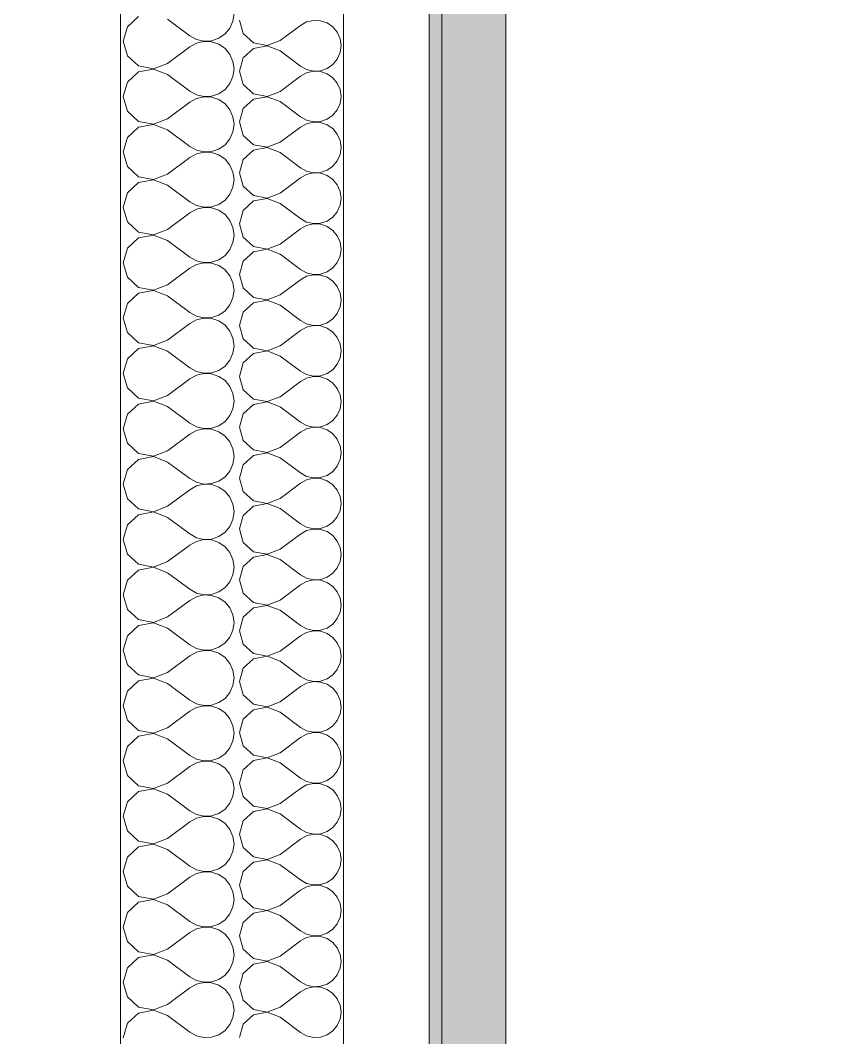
# Model space of a CAD drawing. Header units: millimetres. Extents: x -48147 to 1417267, y -496296 to 18123.
# Drawn here: x 1364998.7 to 1365203.7, y -476403.2 to -476143.6 of the extents above; entities that cross this region are included whole.
import ezdxf

# ---------------------------------------------------------------- set-up
doc = ezdxf.new("R2010")
doc.units = ezdxf.units.MM
doc.header["$MEASUREMENT"] = 0
doc.linetypes.add('Wipeout_Contour', pattern=[1000, 0, -1000])
doc.layers.add('New_A-25-M_Wall_Int', color=7, linetype='Continuous')
doc.layers.add('New_A-25-M_Wall_Int_Pen_No__1', color=7, linetype='Continuous', lineweight=13)
doc.layers.add('New_A-25-M_Wall_Int_Pen_No__107', color=7, linetype='Continuous', lineweight=15, true_color=0xa6a6a6)

# ---------------------------------------------------------------- blocks, each defined once
blk = doc.blocks.new('*X68', base_point=(1376122.47, -491272.82))
at = {"layer": 'New_A-25-M_Wall_Int_Pen_No__107', "linetype": 'Continuous'}
for p, q in [((1365054.57, -476143.54), (1365055.54, -476146.95)), ((1365071.72, -476143.97), (1365070.15, -476144.84)), ((1365073.46, -476143.56), (1365071.72, -476143.97)), ((1365075.25, -476143.65), (1365073.46, -476143.56)), ((1365076.95, -476144.22), (1365075.25, -476143.65)), ((1365064.96, -476148.73), (1365070.15, -476144.84)), ((1365078.42, -476145.24), (1365076.95, -476144.22)), ((1365079.57, -476146.62), (1365078.42, -476145.24)), ((1365080.29, -476148.25), (1365079.57, -476146.62)), ((1365055.54, -476146.95), (1365058.16, -476149.34)), ((1365061.64, -476150), (1365064.96, -476148.73)), ((1365080.53, -476150.03), (1365080.29, -476148.25)), ((1365058.16, -476150.71), (1365055.54, -476153.11)), ((1365058.16, -476149.34), (1365061.64, -476150)), ((1365061.64, -476150.05), (1365058.16, -476150.71)), ((1365064.96, -476151.33), (1365061.64, -476150.05)), ((1365064.96, -476151.33), (1365070.15, -476155.22)), ((1365079.57, -476153.44), (1365080.29, -476151.8)), ((1365080.29, -476151.8), (1365080.53, -476150.03)), ((1365055.54, -476153.11), (1365054.57, -476156.52)), ((1365078.42, -476154.82), (1365079.57, -476153.44)), ((1365054.57, -476156.52), (1365055.54, -476159.93)), ((1365070.15, -476155.22), (1365071.72, -476156.09)), ((1365071.72, -476156.95), (1365070.15, -476157.82)), ((1365071.72, -476156.09), (1365073.46, -476156.49)), ((1365073.46, -476156.54), (1365071.72, -476156.95)), ((1365073.46, -476156.49), (1365075.25, -476156.41)), ((1365075.25, -476156.63), (1365073.46, -476156.54)), ((1365075.25, -476156.41), (1365076.95, -476155.83)), ((1365076.95, -476157.2), (1365075.25, -476156.63)), ((1365076.95, -476155.83), (1365078.42, -476154.82)), ((1365064.96, -476161.71), (1365070.15, -476157.82)), ((1365078.42, -476158.22), (1365076.95, -476157.2)), ((1365079.57, -476159.6), (1365078.42, -476158.22)), ((1365080.29, -476161.24), (1365079.57, -476159.6)), ((1365055.54, -476159.93), (1365058.16, -476162.32)), ((1365061.64, -476162.98), (1365064.96, -476161.71)), ((1365080.53, -476163.01), (1365080.29, -476161.24)), ((1365058.16, -476163.69), (1365055.54, -476166.09)), ((1365058.16, -476162.32), (1365061.64, -476162.98)), ((1365061.64, -476163.04), (1365058.16, -476163.69)), ((1365064.96, -476164.31), (1365061.64, -476163.04)), ((1365064.96, -476164.31), (1365070.15, -476168.2)), ((1365079.57, -476166.42), (1365080.29, -476164.78)), ((1365080.29, -476164.78), (1365080.53, -476163.01)), ((1365055.54, -476166.09), (1365054.57, -476169.5)), ((1365078.42, -476167.8), (1365079.57, -476166.42)), ((1365054.57, -476169.5), (1365055.54, -476172.91)), ((1365070.15, -476168.2), (1365071.72, -476169.07)), ((1365071.72, -476169.93), (1365070.15, -476170.8)), ((1365071.72, -476169.07), (1365073.46, -476169.47)), ((1365073.46, -476169.53), (1365071.72, -476169.93)), ((1365073.46, -476169.47), (1365075.25, -476169.39)), ((1365075.25, -476169.61), (1365073.46, -476169.53)), ((1365075.25, -476169.39), (1365076.95, -476168.81)), ((1365076.95, -476170.19), (1365075.25, -476169.61)), ((1365076.95, -476168.81), (1365078.42, -476167.8)), ((1365064.96, -476174.69), (1365070.15, -476170.8)), ((1365078.42, -476171.2), (1365076.95, -476170.19)), ((1365079.57, -476172.58), (1365078.42, -476171.2)), ((1365080.29, -476174.22), (1365079.57, -476172.58)), ((1365055.54, -476172.91), (1365058.16, -476175.31)), ((1365061.64, -476175.96), (1365064.96, -476174.69)), ((1365080.53, -476175.99), (1365080.29, -476174.22)), ((1365058.16, -476176.68), (1365055.54, -476179.07)), ((1365058.16, -476175.31), (1365061.64, -476175.96)), ((1365061.64, -476176.02), (1365058.16, -476176.68)), ((1365064.96, -476177.29), (1365061.64, -476176.02)), ((1365064.96, -476177.29), (1365070.15, -476181.18)), ((1365079.57, -476179.4), (1365080.29, -476177.76)), ((1365080.29, -476177.76), (1365080.53, -476175.99)), ((1365055.54, -476179.07), (1365054.57, -476182.48)), ((1365078.42, -476180.78), (1365079.57, -476179.4)), ((1365054.57, -476182.48), (1365055.54, -476185.89)), ((1365070.15, -476181.18), (1365071.72, -476182.05)), ((1365071.72, -476182.91), (1365070.15, -476183.78)), ((1365071.72, -476182.05), (1365073.46, -476182.46)), ((1365073.46, -476182.51), (1365071.72, -476182.91)), ((1365073.46, -476182.46), (1365075.25, -476182.37)), ((1365075.25, -476182.59), (1365073.46, -476182.51)), ((1365075.25, -476182.37), (1365076.95, -476181.8)), ((1365076.95, -476183.17), (1365075.25, -476182.59)), ((1365076.95, -476181.8), (1365078.42, -476180.78)), ((1365064.96, -476187.67), (1365070.15, -476183.78)), ((1365078.42, -476184.18), (1365076.95, -476183.17)), ((1365079.57, -476185.56), (1365078.42, -476184.18)), ((1365080.29, -476187.2), (1365079.57, -476185.56)), ((1365055.54, -476185.89), (1365058.16, -476188.29)), ((1365061.64, -476188.95), (1365064.96, -476187.67)), ((1365080.53, -476188.97), (1365080.29, -476187.2)), ((1365058.16, -476189.66), (1365055.54, -476192.05)), ((1365058.16, -476188.29), (1365061.64, -476188.95)), ((1365061.64, -476189), (1365058.16, -476189.66)), ((1365064.96, -476190.27), (1365061.64, -476189)), ((1365064.96, -476190.27), (1365070.15, -476194.17)), ((1365079.57, -476192.39), (1365080.29, -476190.75)), ((1365080.29, -476190.75), (1365080.53, -476188.97)), ((1365055.54, -476192.05), (1365054.57, -476195.46)), ((1365078.42, -476193.76), (1365079.57, -476192.39)), ((1365054.57, -476195.46), (1365055.54, -476198.88)), ((1365070.15, -476194.17), (1365071.72, -476195.03)), ((1365071.72, -476195.89), (1365070.15, -476196.76)), ((1365071.72, -476195.03), (1365073.46, -476195.44)), ((1365073.46, -476195.49), (1365071.72, -476195.89)), ((1365073.46, -476195.44), (1365075.25, -476195.35)), ((1365075.25, -476195.58), (1365073.46, -476195.49)), ((1365075.25, -476195.35), (1365076.95, -476194.78)), ((1365076.95, -476196.15), (1365075.25, -476195.58)), ((1365076.95, -476194.78), (1365078.42, -476193.76)), ((1365064.96, -476200.66), (1365070.15, -476196.76)), ((1365078.42, -476197.16), (1365076.95, -476196.15)), ((1365079.57, -476198.54), (1365078.42, -476197.16)), ((1365080.29, -476200.18), (1365079.57, -476198.54)), ((1365055.54, -476198.88), (1365058.16, -476201.27)), ((1365061.64, -476201.93), (1365064.96, -476200.66)), ((1365080.53, -476201.95), (1365080.29, -476200.18)), ((1365058.16, -476202.64), (1365055.54, -476205.03)), ((1365058.16, -476201.27), (1365061.64, -476201.93)), ((1365061.64, -476201.98), (1365058.16, -476202.64)), ((1365064.96, -476203.25), (1365061.64, -476201.98)), ((1365064.96, -476203.25), (1365070.15, -476207.15)), ((1365079.57, -476205.37), (1365080.29, -476203.73)), ((1365080.29, -476203.73), (1365080.53, -476201.95)), ((1365055.54, -476205.03), (1365054.57, -476208.45)), ((1365078.42, -476206.75), (1365079.57, -476205.37)), ((1365054.57, -476208.45), (1365055.54, -476211.86)), ((1365070.15, -476207.15), (1365071.72, -476208.01)), ((1365071.72, -476208.88), (1365070.15, -476209.74)), ((1365071.72, -476208.01), (1365073.46, -476208.42)), ((1365073.46, -476208.47), (1365071.72, -476208.88)), ((1365073.46, -476208.42), (1365075.25, -476208.33)), ((1365075.25, -476208.56), (1365073.46, -476208.47)), ((1365075.25, -476208.33), (1365076.95, -476207.76)), ((1365076.95, -476209.13), (1365075.25, -476208.56)), ((1365076.95, -476207.76), (1365078.42, -476206.75)), ((1365064.96, -476213.64), (1365070.15, -476209.74)), ((1365078.42, -476210.14), (1365076.95, -476209.13)), ((1365079.57, -476211.52), (1365078.42, -476210.14)), ((1365080.29, -476213.16), (1365079.57, -476211.52)), ((1365055.54, -476211.86), (1365058.16, -476214.25)), ((1365061.64, -476214.91), (1365064.96, -476213.64)), ((1365080.53, -476214.94), (1365080.29, -476213.16)), ((1365058.16, -476215.62), (1365055.54, -476218.01)), ((1365058.16, -476214.25), (1365061.64, -476214.91)), ((1365061.64, -476214.96), (1365058.16, -476215.62)), ((1365064.96, -476216.23), (1365061.64, -476214.96)), ((1365064.96, -476216.23), (1365070.15, -476220.13)), ((1365079.57, -476218.35), (1365080.29, -476216.71)), ((1365080.29, -476216.71), (1365080.53, -476214.94)), ((1365055.54, -476218.01), (1365054.57, -476221.43)), ((1365078.42, -476219.73), (1365079.57, -476218.35)), ((1365054.57, -476221.43), (1365055.54, -476224.84)), ((1365070.15, -476220.13), (1365071.72, -476221)), ((1365071.72, -476221.86), (1365070.15, -476222.72)), ((1365071.72, -476221), (1365073.46, -476221.4)), ((1365073.46, -476221.45), (1365071.72, -476221.86)), ((1365073.46, -476221.4), (1365075.25, -476221.31)), ((1365075.25, -476221.54), (1365073.46, -476221.45)), ((1365075.25, -476221.31), (1365076.95, -476220.74)), ((1365076.95, -476222.11), (1365075.25, -476221.54)), ((1365076.95, -476220.74), (1365078.42, -476219.73)), ((1365064.96, -476226.62), (1365070.15, -476222.72)), ((1365078.42, -476223.13), (1365076.95, -476222.11)), ((1365079.57, -476224.51), (1365078.42, -476223.13)), ((1365080.29, -476226.14), (1365079.57, -476224.51)), ((1365055.54, -476224.84), (1365058.16, -476227.23)), ((1365061.64, -476227.89), (1365064.96, -476226.62)), ((1365080.53, -476227.92), (1365080.29, -476226.14)), ((1365058.16, -476228.6), (1365055.54, -476231)), ((1365058.16, -476227.23), (1365061.64, -476227.89)), ((1365061.64, -476227.94), (1365058.16, -476228.6)), ((1365064.96, -476229.22), (1365061.64, -476227.94)), ((1365064.96, -476229.22), (1365070.15, -476233.11)), ((1365079.57, -476231.33), (1365080.29, -476229.69)), ((1365080.29, -476229.69), (1365080.53, -476227.92)), ((1365055.54, -476231), (1365054.57, -476234.41)), ((1365078.42, -476232.71), (1365079.57, -476231.33)), ((1365054.57, -476234.41), (1365055.54, -476237.82)), ((1365070.15, -476233.11), (1365071.72, -476233.98)), ((1365071.72, -476234.84), (1365070.15, -476235.71)), ((1365071.72, -476233.98), (1365073.46, -476234.38)), ((1365073.46, -476234.43), (1365071.72, -476234.84)), ((1365073.46, -476234.38), (1365075.25, -476234.3)), ((1365075.25, -476234.52), (1365073.46, -476234.43)), ((1365075.25, -476234.3), (1365076.95, -476233.72)), ((1365076.95, -476235.09), (1365075.25, -476234.52)), ((1365076.95, -476233.72), (1365078.42, -476232.71)), ((1365064.96, -476239.6), (1365070.15, -476235.71)), ((1365078.42, -476236.11), (1365076.95, -476235.09)), ((1365079.57, -476237.49), (1365078.42, -476236.11)), ((1365080.29, -476239.13), (1365079.57, -476237.49)), ((1365055.54, -476237.82), (1365058.16, -476240.21)), ((1365061.64, -476240.87), (1365064.96, -476239.6)), ((1365080.53, -476240.9), (1365080.29, -476239.13)), ((1365058.16, -476241.58), (1365055.54, -476243.98)), ((1365058.16, -476240.21), (1365061.64, -476240.87)), ((1365061.64, -476240.93), (1365058.16, -476241.58)), ((1365064.96, -476242.2), (1365061.64, -476240.93)), ((1365064.96, -476242.2), (1365070.15, -476246.09)), ((1365079.57, -476244.31), (1365080.29, -476242.67)), ((1365080.29, -476242.67), (1365080.53, -476240.9)), ((1365055.54, -476243.98), (1365054.57, -476247.39)), ((1365078.42, -476245.69), (1365079.57, -476244.31)), ((1365054.57, -476247.39), (1365055.54, -476250.8)), ((1365070.15, -476246.09), (1365071.72, -476246.96)), ((1365071.72, -476247.82), (1365070.15, -476248.69)), ((1365071.72, -476246.96), (1365073.46, -476247.36)), ((1365073.46, -476247.42), (1365071.72, -476247.82)), ((1365073.46, -476247.36), (1365075.25, -476247.28)), ((1365075.25, -476247.5), (1365073.46, -476247.42)), ((1365075.25, -476247.28), (1365076.95, -476246.7)), ((1365076.95, -476248.08), (1365075.25, -476247.5)), ((1365076.95, -476246.7), (1365078.42, -476245.69)), ((1365064.96, -476252.58), (1365070.15, -476248.69)), ((1365078.42, -476249.09), (1365076.95, -476248.08)), ((1365079.57, -476250.47), (1365078.42, -476249.09)), ((1365080.29, -476252.11), (1365079.57, -476250.47)), ((1365055.54, -476250.8), (1365058.16, -476253.2)), ((1365061.64, -476253.85), (1365064.96, -476252.58)), ((1365080.53, -476253.88), (1365080.29, -476252.11)), ((1365058.16, -476254.57), (1365055.54, -476256.96)), ((1365058.16, -476253.2), (1365061.64, -476253.85)), ((1365061.64, -476253.91), (1365058.16, -476254.57)), ((1365064.96, -476255.18), (1365061.64, -476253.91)), ((1365064.96, -476255.18), (1365070.15, -476259.07)), ((1365079.57, -476257.29), (1365080.29, -476255.65)), ((1365080.29, -476255.65), (1365080.53, -476253.88)), ((1365055.54, -476256.96), (1365054.57, -476260.37)), ((1365078.42, -476258.67), (1365079.57, -476257.29)), ((1365054.57, -476260.37), (1365055.54, -476263.78)), ((1365070.15, -476259.07), (1365071.72, -476259.94)), ((1365071.72, -476260.8), (1365070.15, -476261.67)), ((1365071.72, -476259.94), (1365073.46, -476260.35)), ((1365073.46, -476260.4), (1365071.72, -476260.8)), ((1365073.46, -476260.35), (1365075.25, -476260.26)), ((1365075.25, -476260.48), (1365073.46, -476260.4)), ((1365075.25, -476260.26), (1365076.95, -476259.69)), ((1365076.95, -476261.06), (1365075.25, -476260.48)), ((1365076.95, -476259.69), (1365078.42, -476258.67)), ((1365064.96, -476265.56), (1365070.15, -476261.67)), ((1365078.42, -476262.07), (1365076.95, -476261.06)), ((1365079.57, -476263.45), (1365078.42, -476262.07)), ((1365080.29, -476265.09), (1365079.57, -476263.45)), ((1365055.54, -476263.78), (1365058.16, -476266.18)), ((1365061.64, -476266.84), (1365064.96, -476265.56)), ((1365080.53, -476266.86), (1365080.29, -476265.09)), ((1365058.16, -476267.55), (1365055.54, -476269.94)), ((1365058.16, -476266.18), (1365061.64, -476266.84)), ((1365061.64, -476266.89), (1365058.16, -476267.55)), ((1365064.96, -476268.16), (1365061.64, -476266.89)), ((1365064.96, -476268.16), (1365070.15, -476272.06)), ((1365079.57, -476270.27), (1365080.29, -476268.64)), ((1365080.29, -476268.64), (1365080.53, -476266.86)), ((1365055.54, -476269.94), (1365054.57, -476273.35)), ((1365078.42, -476271.65), (1365079.57, -476270.27)), ((1365054.57, -476273.35), (1365055.54, -476276.77)), ((1365070.15, -476272.06), (1365071.72, -476272.92)), ((1365071.72, -476273.78), (1365070.15, -476274.65)), ((1365071.72, -476272.92), (1365073.46, -476273.33)), ((1365073.46, -476273.38), (1365071.72, -476273.78)), ((1365073.46, -476273.33), (1365075.25, -476273.24)), ((1365075.25, -476273.47), (1365073.46, -476273.38)), ((1365075.25, -476273.24), (1365076.95, -476272.67)), ((1365076.95, -476274.04), (1365075.25, -476273.47)), ((1365076.95, -476272.67), (1365078.42, -476271.65)), ((1365064.96, -476278.55), (1365070.15, -476274.65)), ((1365078.42, -476275.05), (1365076.95, -476274.04)), ((1365079.57, -476276.43), (1365078.42, -476275.05)), ((1365080.29, -476278.07), (1365079.57, -476276.43)), ((1365055.54, -476276.77), (1365058.16, -476279.16)), ((1365061.64, -476279.82), (1365064.96, -476278.55)), ((1365080.53, -476279.84), (1365080.29, -476278.07)), ((1365058.16, -476280.53), (1365055.54, -476282.92)), ((1365058.16, -476279.16), (1365061.64, -476279.82)), ((1365061.64, -476279.87), (1365058.16, -476280.53)), ((1365064.96, -476281.14), (1365061.64, -476279.87)), ((1365064.96, -476281.14), (1365070.15, -476285.04)), ((1365079.57, -476283.26), (1365080.29, -476281.62)), ((1365080.29, -476281.62), (1365080.53, -476279.84)), ((1365055.54, -476282.92), (1365054.57, -476286.33)), ((1365078.42, -476284.64), (1365079.57, -476283.26)), ((1365054.57, -476286.33), (1365055.54, -476289.75)), ((1365070.15, -476285.04), (1365071.72, -476285.9)), ((1365071.72, -476286.77), (1365070.15, -476287.63)), ((1365071.72, -476285.9), (1365073.46, -476286.31)), ((1365073.46, -476286.36), (1365071.72, -476286.77)), ((1365073.46, -476286.31), (1365075.25, -476286.22)), ((1365075.25, -476286.45), (1365073.46, -476286.36)), ((1365075.25, -476286.22), (1365076.95, -476285.65)), ((1365076.95, -476287.02), (1365075.25, -476286.45)), ((1365076.95, -476285.65), (1365078.42, -476284.64)), ((1365064.96, -476291.53), (1365070.15, -476287.63)), ((1365078.42, -476288.03), (1365076.95, -476287.02)), ((1365079.57, -476289.41), (1365078.42, -476288.03)), ((1365080.29, -476291.05), (1365079.57, -476289.41)), ((1365055.54, -476289.75), (1365058.16, -476292.14)), ((1365061.64, -476292.8), (1365064.96, -476291.53)), ((1365080.53, -476292.83), (1365080.29, -476291.05)), ((1365058.16, -476293.51), (1365055.54, -476295.9)), ((1365058.16, -476292.14), (1365061.64, -476292.8)), ((1365061.64, -476292.85), (1365058.16, -476293.51)), ((1365064.96, -476294.12), (1365061.64, -476292.85)), ((1365064.96, -476294.12), (1365070.15, -476298.02)), ((1365079.57, -476296.24), (1365080.29, -476294.6)), ((1365080.29, -476294.6), (1365080.53, -476292.83)), ((1365055.54, -476295.9), (1365054.57, -476299.32)), ((1365078.42, -476297.62), (1365079.57, -476296.24)), ((1365054.57, -476299.32), (1365055.54, -476302.73)), ((1365070.15, -476298.02), (1365071.72, -476298.88)), ((1365071.72, -476299.75), (1365070.15, -476300.61)), ((1365071.72, -476298.88), (1365073.46, -476299.29)), ((1365073.46, -476299.34), (1365071.72, -476299.75)), ((1365073.46, -476299.29), (1365075.25, -476299.2)), ((1365075.25, -476299.43), (1365073.46, -476299.34)), ((1365075.25, -476299.2), (1365076.95, -476298.63)), ((1365076.95, -476300), (1365075.25, -476299.43)), ((1365076.95, -476298.63), (1365078.42, -476297.62)), ((1365064.96, -476304.51), (1365070.15, -476300.61)), ((1365078.42, -476301.02), (1365076.95, -476300)), ((1365079.57, -476302.39), (1365078.42, -476301.02)), ((1365080.29, -476304.03), (1365079.57, -476302.39)), ((1365055.54, -476302.73), (1365058.16, -476305.12)), ((1365061.64, -476305.78), (1365064.96, -476304.51)), ((1365080.53, -476305.81), (1365080.29, -476304.03)), ((1365058.16, -476306.49), (1365055.54, -476308.89)), ((1365058.16, -476305.12), (1365061.64, -476305.78)), ((1365061.64, -476305.83), (1365058.16, -476306.49)), ((1365064.96, -476307.11), (1365061.64, -476305.83)), ((1365064.96, -476307.11), (1365070.15, -476311)), ((1365079.57, -476309.22), (1365080.29, -476307.58)), ((1365080.29, -476307.58), (1365080.53, -476305.81)), ((1365055.54, -476308.89), (1365054.57, -476312.3)), ((1365078.42, -476310.6), (1365079.57, -476309.22)), ((1365054.57, -476312.3), (1365055.54, -476315.71)), ((1365070.15, -476311), (1365071.72, -476311.87)), ((1365071.72, -476312.73), (1365070.15, -476313.6)), ((1365071.72, -476311.87), (1365073.46, -476312.27)), ((1365073.46, -476312.32), (1365071.72, -476312.73)), ((1365073.46, -476312.27), (1365075.25, -476312.19)), ((1365075.25, -476312.41), (1365073.46, -476312.32)), ((1365075.25, -476312.19), (1365076.95, -476311.61)), ((1365076.95, -476312.98), (1365075.25, -476312.41)), ((1365076.95, -476311.61), (1365078.42, -476310.6)), ((1365064.96, -476317.49), (1365070.15, -476313.6)), ((1365078.42, -476314), (1365076.95, -476312.98)), ((1365079.57, -476315.38), (1365078.42, -476314)), ((1365080.29, -476317.02), (1365079.57, -476315.38)), ((1365055.54, -476315.71), (1365058.16, -476318.1)), ((1365061.64, -476318.76), (1365064.96, -476317.49)), ((1365080.53, -476318.79), (1365080.29, -476317.02)), ((1365058.16, -476319.47), (1365055.54, -476321.87)), ((1365058.16, -476318.1), (1365061.64, -476318.76)), ((1365061.64, -476318.82), (1365058.16, -476319.47)), ((1365064.96, -476320.09), (1365061.64, -476318.82)), ((1365064.96, -476320.09), (1365070.15, -476323.98)), ((1365079.57, -476322.2), (1365080.29, -476320.56)), ((1365080.29, -476320.56), (1365080.53, -476318.79)), ((1365055.54, -476321.87), (1365054.57, -476325.28)), ((1365078.42, -476323.58), (1365079.57, -476322.2)), ((1365054.57, -476325.28), (1365055.54, -476328.69)), ((1365070.15, -476323.98), (1365071.72, -476324.85)), ((1365071.72, -476325.71), (1365070.15, -476326.58)), ((1365071.72, -476324.85), (1365073.46, -476325.25)), ((1365073.46, -476325.31), (1365071.72, -476325.71)), ((1365073.46, -476325.25), (1365075.25, -476325.17)), ((1365075.25, -476325.39), (1365073.46, -476325.31)), ((1365075.25, -476325.17), (1365076.95, -476324.59)), ((1365076.95, -476325.97), (1365075.25, -476325.39)), ((1365076.95, -476324.59), (1365078.42, -476323.58)), ((1365064.96, -476330.47), (1365070.15, -476326.58)), ((1365078.42, -476326.98), (1365076.95, -476325.97)), ((1365079.57, -476328.36), (1365078.42, -476326.98)), ((1365080.29, -476330), (1365079.57, -476328.36)), ((1365055.54, -476328.69), (1365058.16, -476331.09)), ((1365061.64, -476331.74), (1365064.96, -476330.47)), ((1365080.53, -476331.77), (1365080.29, -476330)), ((1365058.16, -476332.46), (1365055.54, -476334.85)), ((1365058.16, -476331.09), (1365061.64, -476331.74)), ((1365061.64, -476331.8), (1365058.16, -476332.46)), ((1365064.96, -476333.07), (1365061.64, -476331.8)), ((1365064.96, -476333.07), (1365070.15, -476336.96)), ((1365079.57, -476335.18), (1365080.29, -476333.54)), ((1365080.29, -476333.54), (1365080.53, -476331.77)), ((1365055.54, -476334.85), (1365054.57, -476338.26)), ((1365078.42, -476336.56), (1365079.57, -476335.18)), ((1365054.57, -476338.26), (1365055.54, -476341.67)), ((1365070.15, -476336.96), (1365071.72, -476337.83)), ((1365071.72, -476338.69), (1365070.15, -476339.56)), ((1365071.72, -476337.83), (1365073.46, -476338.24)), ((1365073.46, -476338.29), (1365071.72, -476338.69)), ((1365073.46, -476338.24), (1365075.25, -476338.15)), ((1365075.25, -476338.37), (1365073.46, -476338.29)), ((1365075.25, -476338.15), (1365076.95, -476337.58)), ((1365076.95, -476338.95), (1365075.25, -476338.37)), ((1365076.95, -476337.58), (1365078.42, -476336.56)), ((1365064.96, -476343.45), (1365070.15, -476339.56)), ((1365078.42, -476339.96), (1365076.95, -476338.95)), ((1365079.57, -476341.34), (1365078.42, -476339.96)), ((1365080.29, -476342.98), (1365079.57, -476341.34)), ((1365055.54, -476341.67), (1365058.16, -476344.07)), ((1365061.64, -476344.73), (1365064.96, -476343.45)), ((1365080.53, -476344.75), (1365080.29, -476342.98)), ((1365058.16, -476345.44), (1365055.54, -476347.83)), ((1365058.16, -476344.07), (1365061.64, -476344.73)), ((1365061.64, -476344.78), (1365058.16, -476345.44)), ((1365064.96, -476346.05), (1365061.64, -476344.78)), ((1365064.96, -476346.05), (1365070.15, -476349.94)), ((1365079.57, -476348.16), (1365080.29, -476346.53)), ((1365080.29, -476346.53), (1365080.53, -476344.75)), ((1365055.54, -476347.83), (1365054.57, -476351.24)), ((1365078.42, -476349.54), (1365079.57, -476348.16)), ((1365054.57, -476351.24), (1365055.54, -476354.66)), ((1365070.15, -476349.94), (1365071.72, -476350.81)), ((1365071.72, -476351.67), (1365070.15, -476352.54)), ((1365071.72, -476350.81), (1365073.46, -476351.22)), ((1365073.46, -476351.27), (1365071.72, -476351.67)), ((1365073.46, -476351.22), (1365075.25, -476351.13)), ((1365075.25, -476351.36), (1365073.46, -476351.27)), ((1365075.25, -476351.13), (1365076.95, -476350.56)), ((1365076.95, -476351.93), (1365075.25, -476351.36)), ((1365076.95, -476350.56), (1365078.42, -476349.54)), ((1365064.96, -476356.44), (1365070.15, -476352.54)), ((1365078.42, -476352.94), (1365076.95, -476351.93)), ((1365079.57, -476354.32), (1365078.42, -476352.94)), ((1365080.29, -476355.96), (1365079.57, -476354.32)), ((1365055.54, -476354.66), (1365058.16, -476357.05)), ((1365061.64, -476357.71), (1365064.96, -476356.44)), ((1365080.53, -476357.73), (1365080.29, -476355.96)), ((1365058.16, -476358.42), (1365055.54, -476360.81)), ((1365058.16, -476357.05), (1365061.64, -476357.71)), ((1365061.64, -476357.76), (1365058.16, -476358.42)), ((1365064.96, -476359.03), (1365061.64, -476357.76)), ((1365064.96, -476359.03), (1365070.15, -476362.93)), ((1365079.57, -476361.15), (1365080.29, -476359.51)), ((1365080.29, -476359.51), (1365080.53, -476357.73)), ((1365055.54, -476360.81), (1365054.57, -476364.22)), ((1365078.42, -476362.53), (1365079.57, -476361.15)), ((1365054.57, -476364.22), (1365055.54, -476367.64)), ((1365070.15, -476362.93), (1365071.72, -476363.79)), ((1365071.72, -476364.66), (1365070.15, -476365.52)), ((1365071.72, -476363.79), (1365073.46, -476364.2)), ((1365073.46, -476364.25), (1365071.72, -476364.66)), ((1365073.46, -476364.2), (1365075.25, -476364.11)), ((1365075.25, -476364.34), (1365073.46, -476364.25)), ((1365075.25, -476364.11), (1365076.95, -476363.54)), ((1365076.95, -476364.91), (1365075.25, -476364.34)), ((1365076.95, -476363.54), (1365078.42, -476362.53)), ((1365064.96, -476369.42), (1365070.15, -476365.52)), ((1365078.42, -476365.92), (1365076.95, -476364.91)), ((1365079.57, -476367.3), (1365078.42, -476365.92)), ((1365080.29, -476368.94), (1365079.57, -476367.3)), ((1365055.54, -476367.64), (1365058.16, -476370.03)), ((1365061.64, -476370.69), (1365064.96, -476369.42)), ((1365080.53, -476370.72), (1365080.29, -476368.94)), ((1365058.16, -476371.4), (1365055.54, -476373.79)), ((1365058.16, -476370.03), (1365061.64, -476370.69)), ((1365061.64, -476370.74), (1365058.16, -476371.4)), ((1365064.96, -476372.01), (1365061.64, -476370.74)), ((1365064.96, -476372.01), (1365070.15, -476375.91)), ((1365079.57, -476374.13), (1365080.29, -476372.49)), ((1365080.29, -476372.49), (1365080.53, -476370.72)), ((1365055.54, -476373.79), (1365054.57, -476377.21)), ((1365078.42, -476375.51), (1365079.57, -476374.13)), ((1365054.57, -476377.21), (1365055.54, -476380.62)), ((1365070.15, -476375.91), (1365071.72, -476376.77)), ((1365071.72, -476377.64), (1365070.15, -476378.5)), ((1365071.72, -476376.77), (1365073.46, -476377.18)), ((1365073.46, -476377.23), (1365071.72, -476377.64)), ((1365073.46, -476377.18), (1365075.25, -476377.09)), ((1365075.25, -476377.32), (1365073.46, -476377.23)), ((1365075.25, -476377.09), (1365076.95, -476376.52)), ((1365076.95, -476377.89), (1365075.25, -476377.32)), ((1365076.95, -476376.52), (1365078.42, -476375.51)), ((1365064.96, -476382.4), (1365070.15, -476378.5)), ((1365078.42, -476378.91), (1365076.95, -476377.89)), ((1365079.57, -476380.28), (1365078.42, -476378.91)), ((1365080.29, -476381.92), (1365079.57, -476380.28)), ((1365055.54, -476380.62), (1365058.16, -476383.01)), ((1365061.64, -476383.67), (1365064.96, -476382.4)), ((1365080.53, -476383.7), (1365080.29, -476381.92)), ((1365058.16, -476384.38), (1365055.54, -476386.78)), ((1365058.16, -476383.01), (1365061.64, -476383.67)), ((1365061.64, -476383.72), (1365058.16, -476384.38)), ((1365064.96, -476385), (1365061.64, -476383.72)), ((1365064.96, -476385), (1365070.15, -476388.89)), ((1365079.57, -476387.11), (1365080.29, -476385.47)), ((1365080.29, -476385.47), (1365080.53, -476383.7)), ((1365055.54, -476386.78), (1365054.57, -476390.19)), ((1365078.42, -476388.49), (1365079.57, -476387.11)), ((1365054.57, -476390.19), (1365055.54, -476393.6)), ((1365070.15, -476388.89), (1365071.72, -476389.76)), ((1365071.72, -476390.62), (1365070.15, -476391.49)), ((1365071.72, -476389.76), (1365073.46, -476390.16)), ((1365073.46, -476390.21), (1365071.72, -476390.62)), ((1365073.46, -476390.16), (1365075.25, -476390.07)), ((1365075.25, -476390.3), (1365073.46, -476390.21)), ((1365075.25, -476390.07), (1365076.95, -476389.5)), ((1365076.95, -476390.87), (1365075.25, -476390.3)), ((1365076.95, -476389.5), (1365078.42, -476388.49)), ((1365064.96, -476395.38), (1365070.15, -476391.49)), ((1365078.42, -476391.89), (1365076.95, -476390.87)), ((1365079.57, -476393.27), (1365078.42, -476391.89)), ((1365080.29, -476394.91), (1365079.57, -476393.27)), ((1365055.54, -476393.6), (1365058.16, -476395.99)), ((1365061.64, -476396.65), (1365064.96, -476395.38)), ((1365080.53, -476396.68), (1365080.29, -476394.91)), ((1365058.16, -476397.36), (1365055.54, -476399.76)), ((1365058.16, -476395.99), (1365061.64, -476396.65)), ((1365061.64, -476396.7), (1365058.16, -476397.36)), ((1365064.96, -476397.98), (1365061.64, -476396.7)), ((1365064.96, -476397.98), (1365070.15, -476401.87)), ((1365079.57, -476400.09), (1365080.29, -476398.45)), ((1365080.29, -476398.45), (1365080.53, -476396.68)), ((1365055.54, -476399.76), (1365054.57, -476403.17)), ((1365078.42, -476401.47), (1365079.57, -476400.09)), ((1365070.15, -476401.87), (1365071.72, -476402.74)), ((1365071.72, -476402.74), (1365073.46, -476403.14)), ((1365073.46, -476403.14), (1365075.25, -476403.06)), ((1365075.25, -476403.06), (1365076.95, -476402.48)), ((1365076.95, -476402.48), (1365078.42, -476401.47))]:
    blk.add_line(p, q, dxfattribs=at)
blk = doc.blocks.new('Section Elem_44_2', base_point=(1376122.47, -491272.82))
at = {"layer": 'New_A-25-M_Wall_Int_Pen_No__107', "linetype": 'Continuous', "lineweight": 0, "true_color": 0x535353}
blk.add_hatch(color=251, dxfattribs=at).paths.add_polyline_path([(1365106.26, -475339.25), (1365102.99, -475339.25), (1365102.99, -479122.82), (1365106.26, -479122.82), (1365106.26, -476122.82), (1365106.26, -476097.82)])
at = {"layer": 'New_A-25-M_Wall_Int_Pen_No__1', "linetype": 'Continuous'}
blk.add_line((1365106.26, -476122.82), (1365106.26, -479122.82), dxfattribs=at)
at = {"color": 254, "linetype": 'Wipeout_Contour', "lineweight": 0, "ltscale": 8681565.631465085}
blk.add_wipeout([(1365122.62, -479122.82), (1366009.15, -479122.82), (1366009.15, -477022.82), (1366549.27, -477022.82), (1366549.27, -476122.82), (1365122.62, -476122.82)], dxfattribs=at).dxf.layer = 'New_A-25-M_Wall_Int'
at = {"layer": 'New_A-25-M_Wall_Int_Pen_No__107', "linetype": 'Continuous'}
blk.add_hatch(color=256, dxfattribs=at).paths.add_polyline_path([(1365106.26, -476122.82), (1365106.26, -479122.82), (1365122.62, -479122.82), (1365122.62, -476122.82)])
at = {"layer": 'New_A-25-M_Wall_Int_Pen_No__1', "linetype": 'Continuous'}
blk.add_line((1365122.62, -476122.82), (1365122.62, -479122.82), dxfattribs=at)
at = {"color": 254, "linetype": 'Wipeout_Contour', "lineweight": 0, "ltscale": 5784432.987416171}
blk.add_wipeout([(1365102.99, -475339.25), (1365081.18, -475339.25), (1365081.18, -479122.82), (1365102.99, -479122.82)], dxfattribs=at).dxf.layer = 'New_A-25-M_Wall_Int'
at = {"layer": 'New_A-25-M_Wall_Int_Pen_No__1', "linetype": 'Continuous'}
blk.add_line((1365102.99, -475339.25), (1365102.99, -479122.82), dxfattribs=at)
at = {"color": 254, "linetype": 'Wipeout_Contour', "lineweight": 0, "ltscale": 5784340.344564119}
blk.add_wipeout([(1365081.18, -475339.25), (1365053.92, -475339.25), (1365053.92, -479122.82), (1365081.18, -479122.82)], dxfattribs=at).dxf.layer = 'New_A-25-M_Wall_Int'
at = {"layer": 'New_A-25-M_Wall_Int_Pen_No__1', "linetype": 'Continuous'}
blk.add_line((1365081.18, -475339.25), (1365081.18, -479122.82), dxfattribs=at)
at = {"layer": 'New_A-25-M_Wall_Int'}
blk.add_blockref('*X68', (1376122.47, -491272.82), dxfattribs=at)
blk = doc.blocks.new('*X85', base_point=(1376122.47, -491272.82))
at = {"layer": 'New_A-25-M_Wall_Int_Pen_No__107', "linetype": 'Continuous'}
for p, q in [((1365028.86, -476142.58), (1365026.01, -476145.18)), ((1365036.26, -476143.24), (1365041.91, -476147.48)), ((1365052.16, -476145.54), (1365052.95, -476143.76)), ((1365052.95, -476143.76), (1365053.22, -476141.83)), ((1365026.01, -476145.18), (1365024.96, -476148.89)), ((1365050.92, -476147.04), (1365052.16, -476145.54)), ((1365024.96, -476148.89), (1365026.01, -476152.61)), ((1365041.91, -476147.48), (1365043.62, -476148.42)), ((1365043.62, -476148.42), (1365045.52, -476148.87)), ((1365045.52, -476148.92), (1365043.62, -476149.36)), ((1365045.52, -476148.87), (1365047.46, -476148.77)), ((1365047.46, -476149.02), (1365045.52, -476148.92)), ((1365047.46, -476148.77), (1365049.31, -476148.15)), ((1365049.31, -476149.64), (1365047.46, -476149.02)), ((1365049.31, -476148.15), (1365050.92, -476147.04)), ((1365036.26, -476154.55), (1365041.91, -476150.31)), ((1365043.62, -476149.36), (1365041.91, -476150.31)), ((1365050.92, -476150.74), (1365049.31, -476149.64)), ((1365052.16, -476152.24), (1365050.92, -476150.74)), ((1365026.01, -476152.61), (1365028.86, -476155.21)), ((1365052.95, -476154.03), (1365052.16, -476152.24)), ((1365053.22, -476155.96), (1365052.95, -476154.03)), ((1365028.86, -476156.7), (1365026.01, -476159.31)), ((1365028.86, -476155.21), (1365032.66, -476155.93)), ((1365032.66, -476155.99), (1365028.86, -476156.7)), ((1365032.66, -476155.93), (1365036.26, -476154.55)), ((1365036.26, -476157.37), (1365032.66, -476155.99)), ((1365052.95, -476157.89), (1365053.22, -476155.96)), ((1365026.01, -476159.31), (1365024.96, -476163.02)), ((1365036.26, -476157.37), (1365041.91, -476161.61)), ((1365052.16, -476159.67), (1365052.95, -476157.89)), ((1365041.91, -476161.61), (1365043.62, -476162.55)), ((1365049.31, -476162.28), (1365050.92, -476161.17)), ((1365050.92, -476161.17), (1365052.16, -476159.67)), ((1365024.96, -476163.02), (1365026.01, -476166.74)), ((1365036.26, -476168.67), (1365041.91, -476164.43)), ((1365043.62, -476163.49), (1365041.91, -476164.43)), ((1365043.62, -476162.55), (1365045.52, -476162.99)), ((1365045.52, -476163.05), (1365043.62, -476163.49)), ((1365045.52, -476162.99), (1365047.46, -476162.9)), ((1365047.46, -476163.14), (1365045.52, -476163.05)), ((1365047.46, -476162.9), (1365049.31, -476162.28)), ((1365049.31, -476163.77), (1365047.46, -476163.14)), ((1365050.92, -476164.87), (1365049.31, -476163.77)), ((1365026.01, -476166.74), (1365028.86, -476169.34)), ((1365052.16, -476166.37), (1365050.92, -476164.87)), ((1365052.95, -476168.16), (1365052.16, -476166.37)), ((1365028.86, -476169.34), (1365032.66, -476170.06)), ((1365032.66, -476170.06), (1365036.26, -476168.67)), ((1365053.22, -476170.09), (1365052.95, -476168.16)), ((1365028.86, -476170.83), (1365026.01, -476173.44)), ((1365032.66, -476170.11), (1365028.86, -476170.83)), ((1365036.26, -476171.5), (1365032.66, -476170.11)), ((1365036.26, -476171.5), (1365041.91, -476175.74)), ((1365052.16, -476173.8), (1365052.95, -476172.02)), ((1365052.95, -476172.02), (1365053.22, -476170.09)), ((1365026.01, -476173.44), (1365024.96, -476177.15)), ((1365050.92, -476175.3), (1365052.16, -476173.8)), ((1365024.96, -476177.15), (1365026.01, -476180.86)), ((1365041.91, -476175.74), (1365043.62, -476176.68)), ((1365043.62, -476177.62), (1365041.91, -476178.56)), ((1365043.62, -476176.68), (1365045.52, -476177.12)), ((1365045.52, -476177.18), (1365043.62, -476177.62)), ((1365045.52, -476177.12), (1365047.46, -476177.03)), ((1365047.46, -476177.27), (1365045.52, -476177.18)), ((1365047.46, -476177.03), (1365049.31, -476176.4)), ((1365049.31, -476177.9), (1365047.46, -476177.27)), ((1365049.31, -476176.4), (1365050.92, -476175.3)), ((1365036.26, -476182.8), (1365041.91, -476178.56)), ((1365050.92, -476179), (1365049.31, -476177.9)), ((1365052.16, -476180.5), (1365050.92, -476179)), ((1365026.01, -476180.86), (1365028.86, -476183.47)), ((1365032.66, -476184.19), (1365036.26, -476182.8)), ((1365052.95, -476182.28), (1365052.16, -476180.5)), ((1365053.22, -476184.21), (1365052.95, -476182.28)), ((1365028.86, -476184.96), (1365026.01, -476187.56)), ((1365028.86, -476183.47), (1365032.66, -476184.19)), ((1365032.66, -476184.24), (1365028.86, -476184.96)), ((1365036.26, -476185.63), (1365032.66, -476184.24)), ((1365052.95, -476186.14), (1365053.22, -476184.21)), ((1365026.01, -476187.56), (1365024.96, -476191.28)), ((1365036.26, -476185.63), (1365041.91, -476189.87)), ((1365050.92, -476189.43), (1365052.16, -476187.93)), ((1365052.16, -476187.93), (1365052.95, -476186.14)), ((1365041.91, -476189.87), (1365043.62, -476190.81)), ((1365047.46, -476191.15), (1365049.31, -476190.53)), ((1365049.31, -476190.53), (1365050.92, -476189.43)), ((1365024.96, -476191.28), (1365026.01, -476194.99)), ((1365036.26, -476196.93), (1365041.91, -476192.69)), ((1365043.62, -476191.75), (1365041.91, -476192.69)), ((1365043.62, -476190.81), (1365045.52, -476191.25)), ((1365045.52, -476191.31), (1365043.62, -476191.75)), ((1365045.52, -476191.25), (1365047.46, -476191.15)), ((1365047.46, -476191.4), (1365045.52, -476191.31)), ((1365049.31, -476192.02), (1365047.46, -476191.4)), ((1365050.92, -476193.13), (1365049.31, -476192.02)), ((1365052.16, -476194.63), (1365050.92, -476193.13)), ((1365026.01, -476194.99), (1365028.86, -476197.6)), ((1365052.95, -476196.41), (1365052.16, -476194.63)), ((1365028.86, -476197.6), (1365032.66, -476198.31)), ((1365032.66, -476198.37), (1365028.86, -476199.09)), ((1365032.66, -476198.31), (1365036.26, -476196.93)), ((1365036.26, -476199.75), (1365032.66, -476198.37)), ((1365053.22, -476198.34), (1365052.95, -476196.41)), ((1365052.95, -476200.27), (1365053.22, -476198.34)), ((1365028.86, -476199.09), (1365026.01, -476201.69)), ((1365036.26, -476199.75), (1365041.91, -476203.99)), ((1365052.16, -476202.06), (1365052.95, -476200.27)), ((1365026.01, -476201.69), (1365024.96, -476205.41)), ((1365049.31, -476204.66), (1365050.92, -476203.56)), ((1365050.92, -476203.56), (1365052.16, -476202.06)), ((1365024.96, -476205.41), (1365026.01, -476209.12)), ((1365041.91, -476203.99), (1365043.62, -476204.94)), ((1365043.62, -476205.88), (1365041.91, -476206.82)), ((1365043.62, -476204.94), (1365045.52, -476205.38)), ((1365045.52, -476205.43), (1365043.62, -476205.88)), ((1365045.52, -476205.38), (1365047.46, -476205.28)), ((1365047.46, -476205.53), (1365045.52, -476205.43)), ((1365047.46, -476205.28), (1365049.31, -476204.66)), ((1365049.31, -476206.15), (1365047.46, -476205.53)), ((1365050.92, -476207.26), (1365049.31, -476206.15)), ((1365036.26, -476211.06), (1365041.91, -476206.82)), ((1365052.16, -476208.76), (1365050.92, -476207.26)), ((1365052.95, -476210.54), (1365052.16, -476208.76)), ((1365026.01, -476209.12), (1365028.86, -476211.72)), ((1365032.66, -476212.44), (1365036.26, -476211.06)), ((1365053.22, -476212.47), (1365052.95, -476210.54)), ((1365028.86, -476213.22), (1365026.01, -476215.82)), ((1365028.86, -476211.72), (1365032.66, -476212.44)), ((1365032.66, -476212.5), (1365028.86, -476213.22)), ((1365036.26, -476213.88), (1365032.66, -476212.5)), ((1365036.26, -476213.88), (1365041.91, -476218.12)), ((1365052.95, -476214.4), (1365053.22, -476212.47)), ((1365026.01, -476215.82), (1365024.96, -476219.53)), ((1365050.92, -476217.68), (1365052.16, -476216.18)), ((1365052.16, -476216.18), (1365052.95, -476214.4)), ((1365041.91, -476218.12), (1365043.62, -476219.06)), ((1365043.62, -476219.06), (1365045.52, -476219.51)), ((1365047.46, -476219.41), (1365049.31, -476218.79)), ((1365049.31, -476218.79), (1365050.92, -476217.68)), ((1365024.96, -476219.53), (1365026.01, -476223.25)), ((1365036.26, -476225.18), (1365041.91, -476220.95)), ((1365043.62, -476220), (1365041.91, -476220.95)), ((1365045.52, -476219.56), (1365043.62, -476220)), ((1365045.52, -476219.51), (1365047.46, -476219.41)), ((1365047.46, -476219.66), (1365045.52, -476219.56)), ((1365049.31, -476220.28), (1365047.46, -476219.66)), ((1365050.92, -476221.38), (1365049.31, -476220.28)), ((1365052.16, -476222.88), (1365050.92, -476221.38)), ((1365026.01, -476223.25), (1365028.86, -476225.85)), ((1365052.95, -476224.67), (1365052.16, -476222.88)), ((1365028.86, -476225.85), (1365032.66, -476226.57)), ((1365032.66, -476226.63), (1365028.86, -476227.34)), ((1365032.66, -476226.57), (1365036.26, -476225.18)), ((1365036.26, -476228.01), (1365032.66, -476226.63)), ((1365053.22, -476226.6), (1365052.95, -476224.67)), ((1365052.95, -476228.53), (1365053.22, -476226.6)), ((1365028.86, -476227.34), (1365026.01, -476229.95)), ((1365036.26, -476228.01), (1365041.91, -476232.25)), ((1365052.16, -476230.31), (1365052.95, -476228.53)), ((1365026.01, -476229.95), (1365024.96, -476233.66)), ((1365041.91, -476232.25), (1365043.62, -476233.19)), ((1365049.31, -476232.92), (1365050.92, -476231.81)), ((1365050.92, -476231.81), (1365052.16, -476230.31)), ((1365024.96, -476233.66), (1365026.01, -476237.38)), ((1365043.62, -476234.13), (1365041.91, -476235.07)), ((1365043.62, -476233.19), (1365045.52, -476233.63)), ((1365045.52, -476233.69), (1365043.62, -476234.13)), ((1365045.52, -476233.63), (1365047.46, -476233.54)), ((1365047.46, -476233.78), (1365045.52, -476233.69)), ((1365047.46, -476233.54), (1365049.31, -476232.92)), ((1365049.31, -476234.41), (1365047.46, -476233.78)), ((1365050.92, -476235.51), (1365049.31, -476234.41)), ((1365026.01, -476237.38), (1365028.86, -476239.98)), ((1365036.26, -476239.31), (1365041.91, -476235.07)), ((1365052.16, -476237.01), (1365050.92, -476235.51)), ((1365052.95, -476238.8), (1365052.16, -476237.01)), ((1365028.86, -476239.98), (1365032.66, -476240.7)), ((1365032.66, -476240.7), (1365036.26, -476239.31)), ((1365053.22, -476240.73), (1365052.95, -476238.8)), ((1365028.86, -476241.47), (1365026.01, -476244.08)), ((1365032.66, -476240.75), (1365028.86, -476241.47)), ((1365036.26, -476242.14), (1365032.66, -476240.75)), ((1365036.26, -476242.14), (1365041.91, -476246.38)), ((1365052.16, -476244.44), (1365052.95, -476242.66)), ((1365052.95, -476242.66), (1365053.22, -476240.73)), ((1365026.01, -476244.08), (1365024.96, -476247.79)), ((1365050.92, -476245.94), (1365052.16, -476244.44)), ((1365024.96, -476247.79), (1365026.01, -476251.5)), ((1365041.91, -476246.38), (1365043.62, -476247.32)), ((1365043.62, -476247.32), (1365045.52, -476247.76)), ((1365045.52, -476247.82), (1365043.62, -476248.26)), ((1365045.52, -476247.76), (1365047.46, -476247.67)), ((1365047.46, -476247.91), (1365045.52, -476247.82)), ((1365047.46, -476247.67), (1365049.31, -476247.04)), ((1365049.31, -476248.54), (1365047.46, -476247.91)), ((1365049.31, -476247.04), (1365050.92, -476245.94)), ((1365036.26, -476253.44), (1365041.91, -476249.2)), ((1365043.62, -476248.26), (1365041.91, -476249.2)), ((1365050.92, -476249.64), (1365049.31, -476248.54)), ((1365052.16, -476251.14), (1365050.92, -476249.64)), ((1365026.01, -476251.5), (1365028.86, -476254.11)), ((1365052.95, -476252.92), (1365052.16, -476251.14)), ((1365053.22, -476254.85), (1365052.95, -476252.92)), ((1365028.86, -476255.6), (1365026.01, -476258.2)), ((1365028.86, -476254.11), (1365032.66, -476254.82)), ((1365032.66, -476254.88), (1365028.86, -476255.6)), ((1365032.66, -476254.82), (1365036.26, -476253.44)), ((1365036.26, -476256.27), (1365032.66, -476254.88)), ((1365052.95, -476256.78), (1365053.22, -476254.85)), ((1365026.01, -476258.2), (1365024.96, -476261.92)), ((1365036.26, -476256.27), (1365041.91, -476260.5)), ((1365052.16, -476258.57), (1365052.95, -476256.78)), ((1365041.91, -476260.5), (1365043.62, -476261.45)), ((1365049.31, -476261.17), (1365050.92, -476260.07)), ((1365050.92, -476260.07), (1365052.16, -476258.57)), ((1365024.96, -476261.92), (1365026.01, -476265.63)), ((1365036.26, -476267.57), (1365041.91, -476263.33)), ((1365043.62, -476262.39), (1365041.91, -476263.33)), ((1365043.62, -476261.45), (1365045.52, -476261.89)), ((1365045.52, -476261.95), (1365043.62, -476262.39)), ((1365045.52, -476261.89), (1365047.46, -476261.79)), ((1365047.46, -476262.04), (1365045.52, -476261.95)), ((1365047.46, -476261.79), (1365049.31, -476261.17)), ((1365049.31, -476262.66), (1365047.46, -476262.04)), ((1365050.92, -476263.77), (1365049.31, -476262.66)), ((1365026.01, -476265.63), (1365028.86, -476268.24)), ((1365052.16, -476265.27), (1365050.92, -476263.77)), ((1365052.95, -476267.05), (1365052.16, -476265.27)), ((1365028.86, -476268.24), (1365032.66, -476268.95)), ((1365032.66, -476268.95), (1365036.26, -476267.57)), ((1365053.22, -476268.98), (1365052.95, -476267.05)), ((1365028.86, -476269.73), (1365026.01, -476272.33)), ((1365032.66, -476269.01), (1365028.86, -476269.73)), ((1365036.26, -476270.39), (1365032.66, -476269.01)), ((1365036.26, -476270.39), (1365041.91, -476274.63)), ((1365052.16, -476272.7), (1365052.95, -476270.91)), ((1365052.95, -476270.91), (1365053.22, -476268.98)), ((1365026.01, -476272.33), (1365024.96, -476276.05)), ((1365050.92, -476274.2), (1365052.16, -476272.7)), ((1365024.96, -476276.05), (1365026.01, -476279.76)), ((1365041.91, -476274.63), (1365043.62, -476275.58)), ((1365043.62, -476275.58), (1365045.52, -476276.02)), ((1365045.52, -476276.07), (1365043.62, -476276.52)), ((1365045.52, -476276.02), (1365047.46, -476275.92)), ((1365047.46, -476276.17), (1365045.52, -476276.07)), ((1365047.46, -476275.92), (1365049.31, -476275.3)), ((1365049.31, -476276.79), (1365047.46, -476276.17)), ((1365049.31, -476275.3), (1365050.92, -476274.2)), ((1365036.26, -476281.7), (1365041.91, -476277.46)), ((1365043.62, -476276.52), (1365041.91, -476277.46)), ((1365050.92, -476277.89), (1365049.31, -476276.79)), ((1365052.16, -476279.4), (1365050.92, -476277.89)), ((1365026.01, -476279.76), (1365028.86, -476282.36)), ((1365052.95, -476281.18), (1365052.16, -476279.4)), ((1365053.22, -476283.11), (1365052.95, -476281.18)), ((1365028.86, -476283.86), (1365026.01, -476286.46)), ((1365028.86, -476282.36), (1365032.66, -476283.08)), ((1365032.66, -476283.14), (1365028.86, -476283.86)), ((1365032.66, -476283.08), (1365036.26, -476281.7)), ((1365036.26, -476284.52), (1365032.66, -476283.14)), ((1365052.95, -476285.04), (1365053.22, -476283.11)), ((1365026.01, -476286.46), (1365024.96, -476290.17)), ((1365036.26, -476284.52), (1365041.91, -476288.76)), ((1365050.92, -476288.32), (1365052.16, -476286.82)), ((1365052.16, -476286.82), (1365052.95, -476285.04)), ((1365041.91, -476288.76), (1365043.62, -476289.7)), ((1365047.46, -476290.05), (1365049.31, -476289.43)), ((1365049.31, -476289.43), (1365050.92, -476288.32)), ((1365024.96, -476290.17), (1365026.01, -476293.89)), ((1365036.26, -476295.82), (1365041.91, -476291.59)), ((1365043.62, -476290.64), (1365041.91, -476291.59)), ((1365043.62, -476289.7), (1365045.52, -476290.14)), ((1365045.52, -476290.2), (1365043.62, -476290.64)), ((1365045.52, -476290.14), (1365047.46, -476290.05)), ((1365047.46, -476290.3), (1365045.52, -476290.2)), ((1365049.31, -476290.92), (1365047.46, -476290.3)), ((1365050.92, -476292.02), (1365049.31, -476290.92)), ((1365052.16, -476293.52), (1365050.92, -476292.02)), ((1365026.01, -476293.89), (1365028.86, -476296.49)), ((1365052.95, -476295.31), (1365052.16, -476293.52)), ((1365028.86, -476296.49), (1365032.66, -476297.21)), ((1365032.66, -476297.21), (1365036.26, -476295.82)), ((1365053.22, -476297.24), (1365052.95, -476295.31)), ((1365052.95, -476299.17), (1365053.22, -476297.24)), ((1365028.86, -476297.98), (1365026.01, -476300.59)), ((1365032.66, -476297.27), (1365028.86, -476297.98)), ((1365036.26, -476298.65), (1365032.66, -476297.27)), ((1365036.26, -476298.65), (1365041.91, -476302.89)), ((1365052.16, -476300.95), (1365052.95, -476299.17)), ((1365026.01, -476300.59), (1365024.96, -476304.3)), ((1365050.92, -476302.45), (1365052.16, -476300.95)), ((1365024.96, -476304.3), (1365026.01, -476308.01)), ((1365041.91, -476302.89), (1365043.62, -476303.83)), ((1365043.62, -476304.77), (1365041.91, -476305.71)), ((1365043.62, -476303.83), (1365045.52, -476304.27)), ((1365045.52, -476304.33), (1365043.62, -476304.77)), ((1365045.52, -476304.27), (1365047.46, -476304.18)), ((1365047.46, -476304.42), (1365045.52, -476304.33)), ((1365047.46, -476304.18), (1365049.31, -476303.56)), ((1365049.31, -476305.05), (1365047.46, -476304.42)), ((1365049.31, -476303.56), (1365050.92, -476302.45)), ((1365036.26, -476309.95), (1365041.91, -476305.71)), ((1365050.92, -476306.15), (1365049.31, -476305.05)), ((1365052.16, -476307.65), (1365050.92, -476306.15)), ((1365026.01, -476308.01), (1365028.86, -476310.62)), ((1365032.66, -476311.34), (1365036.26, -476309.95)), ((1365052.95, -476309.43), (1365052.16, -476307.65)), ((1365053.22, -476311.37), (1365052.95, -476309.43)), ((1365028.86, -476312.11), (1365026.01, -476314.72)), ((1365028.86, -476310.62), (1365032.66, -476311.34)), ((1365032.66, -476311.39), (1365028.86, -476312.11)), ((1365036.26, -476312.78), (1365032.66, -476311.39)), ((1365036.26, -476312.78), (1365041.91, -476317.02)), ((1365052.95, -476313.3), (1365053.22, -476311.37)), ((1365026.01, -476314.72), (1365024.96, -476318.43)), ((1365050.92, -476316.58), (1365052.16, -476315.08)), ((1365052.16, -476315.08), (1365052.95, -476313.3)), ((1365041.91, -476317.02), (1365043.62, -476317.96)), ((1365043.62, -476317.96), (1365045.52, -476318.4)), ((1365047.46, -476318.31), (1365049.31, -476317.68)), ((1365049.31, -476317.68), (1365050.92, -476316.58)), ((1365024.96, -476318.43), (1365026.01, -476322.14)), ((1365036.26, -476324.08), (1365041.91, -476319.84)), ((1365043.62, -476318.9), (1365041.91, -476319.84)), ((1365045.52, -476318.46), (1365043.62, -476318.9)), ((1365045.52, -476318.4), (1365047.46, -476318.31)), ((1365047.46, -476318.55), (1365045.52, -476318.46)), ((1365049.31, -476319.17), (1365047.46, -476318.55)), ((1365050.92, -476320.28), (1365049.31, -476319.17)), ((1365052.16, -476321.78), (1365050.92, -476320.28)), ((1365026.01, -476322.14), (1365028.86, -476324.75)), ((1365052.95, -476323.56), (1365052.16, -476321.78)), ((1365028.86, -476324.75), (1365032.66, -476325.46)), ((1365032.66, -476325.52), (1365028.86, -476326.24)), ((1365032.66, -476325.46), (1365036.26, -476324.08)), ((1365036.26, -476326.91), (1365032.66, -476325.52)), ((1365053.22, -476325.49), (1365052.95, -476323.56)), ((1365052.95, -476327.42), (1365053.22, -476325.49)), ((1365028.86, -476326.24), (1365026.01, -476328.84)), ((1365036.26, -476326.91), (1365041.91, -476331.14)), ((1365052.16, -476329.21), (1365052.95, -476327.42)), ((1365026.01, -476328.84), (1365024.96, -476332.56)), ((1365049.31, -476331.81), (1365050.92, -476330.71)), ((1365050.92, -476330.71), (1365052.16, -476329.21)), ((1365024.96, -476332.56), (1365026.01, -476336.27)), ((1365041.91, -476331.14), (1365043.62, -476332.09)), ((1365043.62, -476333.03), (1365041.91, -476333.97)), ((1365043.62, -476332.09), (1365045.52, -476332.53)), ((1365045.52, -476332.59), (1365043.62, -476333.03)), ((1365045.52, -476332.53), (1365047.46, -476332.43)), ((1365047.46, -476332.68), (1365045.52, -476332.59)), ((1365047.46, -476332.43), (1365049.31, -476331.81)), ((1365049.31, -476333.3), (1365047.46, -476332.68)), ((1365050.92, -476334.41), (1365049.31, -476333.3)), ((1365036.26, -476338.21), (1365041.91, -476333.97)), ((1365052.16, -476335.91), (1365050.92, -476334.41)), ((1365052.95, -476337.69), (1365052.16, -476335.91)), ((1365026.01, -476336.27), (1365028.86, -476338.88)), ((1365032.66, -476339.59), (1365036.26, -476338.21)), ((1365053.22, -476339.62), (1365052.95, -476337.69)), ((1365028.86, -476340.37), (1365026.01, -476342.97)), ((1365028.86, -476338.88), (1365032.66, -476339.59)), ((1365032.66, -476339.65), (1365028.86, -476340.37)), ((1365036.26, -476341.03), (1365032.66, -476339.65)), ((1365036.26, -476341.03), (1365041.91, -476345.27)), ((1365052.95, -476341.55), (1365053.22, -476339.62)), ((1365026.01, -476342.97), (1365024.96, -476346.69)), ((1365050.92, -476344.84), (1365052.16, -476343.33)), ((1365052.16, -476343.33), (1365052.95, -476341.55)), ((1365041.91, -476345.27), (1365043.62, -476346.22)), ((1365043.62, -476346.22), (1365045.52, -476346.66)), ((1365045.52, -476346.66), (1365047.46, -476346.56)), ((1365047.46, -476346.56), (1365049.31, -476345.94)), ((1365049.31, -476345.94), (1365050.92, -476344.84)), ((1365024.96, -476346.69), (1365026.01, -476350.4)), ((1365036.26, -476352.34), (1365041.91, -476348.1)), ((1365043.62, -476347.15), (1365041.91, -476348.1)), ((1365045.52, -476346.71), (1365043.62, -476347.15)), ((1365047.46, -476346.81), (1365045.52, -476346.71)), ((1365049.31, -476347.43), (1365047.46, -476346.81)), ((1365050.92, -476348.53), (1365049.31, -476347.43)), ((1365052.16, -476350.04), (1365050.92, -476348.53)), ((1365026.01, -476350.4), (1365028.86, -476353)), ((1365052.95, -476351.82), (1365052.16, -476350.04)), ((1365028.86, -476353), (1365032.66, -476353.72)), ((1365032.66, -476353.78), (1365028.86, -476354.49)), ((1365032.66, -476353.72), (1365036.26, -476352.34)), ((1365036.26, -476355.16), (1365032.66, -476353.78)), ((1365053.22, -476353.75), (1365052.95, -476351.82)), ((1365052.95, -476355.68), (1365053.22, -476353.75)), ((1365028.86, -476354.49), (1365026.01, -476357.1)), ((1365036.26, -476355.16), (1365041.91, -476359.4)), ((1365052.16, -476357.46), (1365052.95, -476355.68)), ((1365026.01, -476357.1), (1365024.96, -476360.81)), ((1365041.91, -476359.4), (1365043.62, -476360.34)), ((1365049.31, -476360.07), (1365050.92, -476358.96)), ((1365050.92, -476358.96), (1365052.16, -476357.46)), ((1365024.96, -476360.81), (1365026.01, -476364.53)), ((1365043.62, -476361.28), (1365041.91, -476362.23)), ((1365043.62, -476360.34), (1365045.52, -476360.78)), ((1365045.52, -476360.84), (1365043.62, -476361.28)), ((1365045.52, -476360.78), (1365047.46, -476360.69)), ((1365047.46, -476360.94), (1365045.52, -476360.84)), ((1365047.46, -476360.69), (1365049.31, -476360.07)), ((1365049.31, -476361.56), (1365047.46, -476360.94)), ((1365050.92, -476362.66), (1365049.31, -476361.56)), ((1365026.01, -476364.53), (1365028.86, -476367.13)), ((1365036.26, -476366.46), (1365041.91, -476362.23)), ((1365052.16, -476364.16), (1365050.92, -476362.66)), ((1365052.95, -476365.95), (1365052.16, -476364.16)), ((1365028.86, -476367.13), (1365032.66, -476367.85)), ((1365032.66, -476367.85), (1365036.26, -476366.46)), ((1365053.22, -476367.88), (1365052.95, -476365.95)), ((1365028.86, -476368.62), (1365026.01, -476371.23)), ((1365032.66, -476367.91), (1365028.86, -476368.62)), ((1365036.26, -476369.29), (1365032.66, -476367.91)), ((1365036.26, -476369.29), (1365041.91, -476373.53)), ((1365052.16, -476371.59), (1365052.95, -476369.81)), ((1365052.95, -476369.81), (1365053.22, -476367.88)), ((1365026.01, -476371.23), (1365024.96, -476374.94)), ((1365050.92, -476373.09), (1365052.16, -476371.59)), ((1365024.96, -476374.94), (1365026.01, -476378.65)), ((1365041.91, -476373.53), (1365043.62, -476374.47)), ((1365043.62, -476374.47), (1365045.52, -476374.91)), ((1365045.52, -476374.97), (1365043.62, -476375.41)), ((1365045.52, -476374.91), (1365047.46, -476374.82)), ((1365047.46, -476375.06), (1365045.52, -476374.97)), ((1365047.46, -476374.82), (1365049.31, -476374.2)), ((1365049.31, -476375.69), (1365047.46, -476375.06)), ((1365049.31, -476374.2), (1365050.92, -476373.09)), ((1365036.26, -476380.59), (1365041.91, -476376.35)), ((1365043.62, -476375.41), (1365041.91, -476376.35)), ((1365050.92, -476376.79), (1365049.31, -476375.69)), ((1365052.16, -476378.29), (1365050.92, -476376.79)), ((1365026.01, -476378.65), (1365028.86, -476381.26)), ((1365052.95, -476380.07), (1365052.16, -476378.29)), ((1365053.22, -476382), (1365052.95, -476380.07)), ((1365028.86, -476382.75), (1365026.01, -476385.36)), ((1365028.86, -476381.26), (1365032.66, -476381.98)), ((1365032.66, -476382.03), (1365028.86, -476382.75)), ((1365032.66, -476381.98), (1365036.26, -476380.59)), ((1365036.26, -476383.42), (1365032.66, -476382.03)), ((1365052.95, -476383.94), (1365053.22, -476382)), ((1365026.01, -476385.36), (1365024.96, -476389.07)), ((1365036.26, -476383.42), (1365041.91, -476387.66)), ((1365052.16, -476385.72), (1365052.95, -476383.94)), ((1365041.91, -476387.66), (1365043.62, -476388.6)), ((1365049.31, -476388.32), (1365050.92, -476387.22)), ((1365050.92, -476387.22), (1365052.16, -476385.72)), ((1365024.96, -476389.07), (1365026.01, -476392.78)), ((1365036.26, -476394.72), (1365041.91, -476390.48)), ((1365043.62, -476389.54), (1365041.91, -476390.48)), ((1365043.62, -476388.6), (1365045.52, -476389.04)), ((1365045.52, -476389.1), (1365043.62, -476389.54)), ((1365045.52, -476389.04), (1365047.46, -476388.95)), ((1365047.46, -476389.19), (1365045.52, -476389.1)), ((1365047.46, -476388.95), (1365049.31, -476388.32)), ((1365049.31, -476389.81), (1365047.46, -476389.19)), ((1365050.92, -476390.92), (1365049.31, -476389.81)), ((1365026.01, -476392.78), (1365028.86, -476395.39)), ((1365052.16, -476392.42), (1365050.92, -476390.92)), ((1365052.95, -476394.2), (1365052.16, -476392.42)), ((1365028.86, -476395.39), (1365032.66, -476396.1)), ((1365032.66, -476396.1), (1365036.26, -476394.72)), ((1365053.22, -476396.13), (1365052.95, -476394.2)), ((1365028.86, -476396.88), (1365026.01, -476399.48)), ((1365032.66, -476396.16), (1365028.86, -476396.88)), ((1365036.26, -476397.55), (1365032.66, -476396.16)), ((1365036.26, -476397.55), (1365041.91, -476401.78)), ((1365052.16, -476399.85), (1365052.95, -476398.06)), ((1365052.95, -476398.06), (1365053.22, -476396.13)), ((1365026.01, -476399.48), (1365024.96, -476403.2)), ((1365050.92, -476401.35), (1365052.16, -476399.85)), ((1365041.91, -476401.78), (1365043.62, -476402.73)), ((1365043.62, -476402.73), (1365045.52, -476403.17)), ((1365045.52, -476403.17), (1365047.46, -476403.07)), ((1365047.46, -476403.07), (1365049.31, -476402.45)), ((1365049.31, -476402.45), (1365050.92, -476401.35))]:
    blk.add_line(p, q, dxfattribs=at)
blk = doc.blocks.new('Section Elem_60_2', base_point=(1376122.47, -491272.82))
at = {"color": 254, "linetype": 'Wipeout_Contour', "lineweight": 0, "ltscale": 5784082.158192487}
blk.add_wipeout([(1364974.1, -479122.82), (1365024.25, -479122.82), (1365024.25, -475339.25), (1364974.1, -475339.25)], dxfattribs=at).dxf.layer = 'New_A-25-M_Wall_Int'
at = {"color": 254, "linetype": 'Wipeout_Contour', "lineweight": 0, "ltscale": 5784232.863592307}
blk.add_wipeout([(1365024.25, -479122.82), (1365053.92, -479122.82), (1365053.92, -475339.25), (1365024.25, -475339.25)], dxfattribs=at).dxf.layer = 'New_A-25-M_Wall_Int'
at = {"layer": 'New_A-25-M_Wall_Int_Pen_No__1', "linetype": 'Continuous'}
blk.add_line((1365024.25, -475339.25), (1365024.25, -479122.82), dxfattribs=at)
at = {"layer": 'New_A-25-M_Wall_Int'}
blk.add_blockref('*X85', (1376122.47, -491272.82), dxfattribs=at)

msp = doc.modelspace()

# ---------------------------------------------------------------- block references
at = {"layer": 'New_A-25-M_Wall_Int'}
msp.add_blockref('Section Elem_44_2', (1376122.47, -491272.82), dxfattribs=at)

# ---------------------------------------------------------------- next in the draw order: block references
msp.add_blockref('Section Elem_60_2', (1376122.47, -491272.82), dxfattribs=at)

doc.saveas('drawing.dxf')
